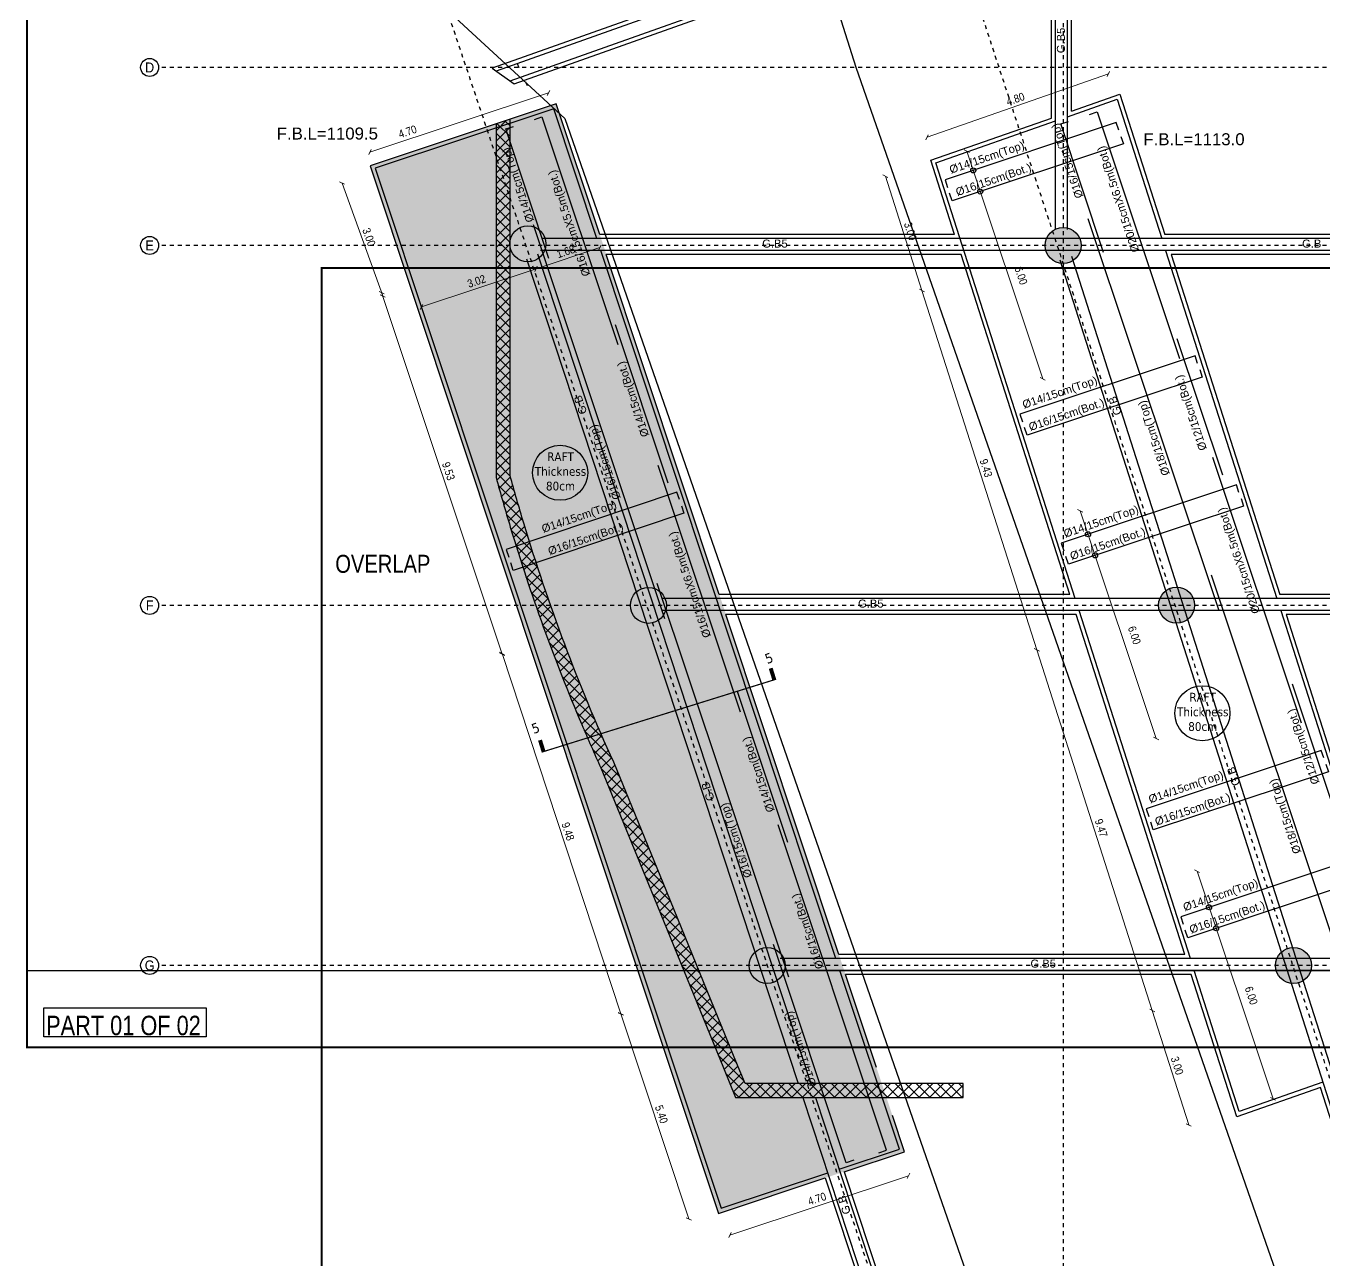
# Model space of a CAD drawing. Header units: metres. Extents: x -55 to 193, y -43 to 92.
# Drawn here: x -54.82 to -22.38, y 14.13 to 44.99 of the extents above; entities that cross this region are included whole.
import ezdxf
from ezdxf.enums import TextEntityAlignment as Align

# ---------------------------------------------------------------- set-up
doc = ezdxf.new("R2010")
doc.units = ezdxf.units.M
doc.header["$MEASUREMENT"] = 0
for name, pattern in [('( Hidden )', [0.375, 0.25, -0.125]), ('1080-B01-GX-ZN$0$( Hidden )', [0.375, 0.25, -0.125]), ('CENTER', [50.800000000000004, 31.75, -6.349999999999999, 6.349999999999999, -6.349999999999999]), ('F.B COLUMN & AXIS$0$DASHDOT', [25.399999999999995, 12.7, -6.349999999999999, 0, -6.349999999999999])]:
    doc.linetypes.add(name, pattern=pattern)
for name, color, linetype in [('$0$A-AX-AXIS TAGS', 20, 'Continuous'), ('$0$A-AX-NO. TEXT', 41, 'Continuous'), ('1080-B01-GX-ZN$0$A-PART-NO', 31, 'Continuous'), ('A-AX-AXIS LINE', 9, 'CENTER'), ('A-G-XREF LOCKED', 7, 'Continuous'), ('S-BLINDING LINE', 1, 'Continuous'), ('S-CONCRETE PLANS', 4, 'Continuous'), ('S-S-COLUMN', 60, 'Continuous'), ('S-S-COLUMN HATCH', 250, 'Continuous'), ('S-Steel', 3, 'Continuous'), ('S-SYMPOLS', 6, 'Continuous'), ('S-TAGS', 135, 'Continuous'), ('S-TEXT- BEAMS', 7, 'Continuous'), ('S-Text-Col.', 7, 'Continuous')]:
    doc.layers.add(name, color=color, linetype=linetype)
doc.layers.add('1080-B01-GX-ZN$0$ZONES', color=24, linetype='Continuous', true_color=0xad2b00)
for name, color, linetype, lineweight in [('S-D-WATER PROOF', 8, '( Hidden )', 0), ('S-DIMENSIONS', 134, 'Continuous', 13), ('S-HATCH REIN.', 9, 'Continuous', 5), ('S-TEXT-STEEL', 255, 'Continuous', 15)]:
    doc.layers.add(name, color=color, linetype=linetype, lineweight=lineweight)
doc.styles.add('$0$MT 1-150 (m)', font='arial.ttf', dxfattribs={"width": 0.9, "height": 0.3})
doc.styles.add('1080-B01-GX-ZN$0$FC-General-500', font='arial.ttf', dxfattribs={"width": 0.85, "height": 1000})
doc.styles.add('ARIAL', font='arial.ttf')
doc.styles.add('Site 1-200 (m)', font='arial.ttf', dxfattribs={"width": 0.85, "height": 0.2})
doc.styles.add('Tohama', font='tahoma.ttf')
doc.dimstyles.new('FC 1-100 (m)', dxfattribs={"dimtxt": 0.2, "dimasz": 0.1, "dimexe": 0.144, "dimexo": 0.144, "dimgap": 0.072, "dimtad": 1, "dimzin": 1, "dimdsep": 46, "dimtxsty": 'Site 1-200 (m)', "dimblk": 'OBLIQUE', "dimcen": 90, "dimse1": 1, "dimse2": 1, "dimclrd": 256, "dimclrt": 256, "dimadec": 3, "dimazin": 0, "dimtfac": 1, "dimtix": 1, "dimtmove": 2, "dimatfit": 3, "dimfxl": 0.144, "dimtolj": 1, "dimlwd": -1, "dimarcsym": 0})

# ---------------------------------------------------------------- blocks, each defined once
blk = doc.blocks.new('$0$AXIS TAGS')
at = {"layer": '$0$A-AX-AXIS TAGS'}
blk.add_circle((0, 1.164153e-10), 0.225, dxfattribs=at)
at = {"layer": '$0$A-AX-NO. TEXT', "style": '$0$MT 1-150 (m)', "width": 0.9}
blk.add_attdef('A', text='', height=0.25, dxfattribs=at).set_placement((0, 1.164153e-10), align=Align.MIDDLE_CENTER)
blk = doc.blocks.new('1086-B1-AX-BS2')
at = {"layer": 'A-AX-AXIS LINE', "linetype": 'F.B COLUMN & AXIS$0$DASHDOT', "ltscale": 0.05}
for p, q in [((-51565.70671123894, 67056.89491755908), (-25791.21679466063, -9832.09948375967)), ((-38063.41661459839, 67056.89491755908, 2.42192708166e-05), (-12920.04625405895, -9832.099483759692, -8.0499575622e-06)), ((-28898.22715957643, 67056.89491755908), (-28898.22715957643, -9832.099483759663)), ((13678.30501571553, 43948.80979192872), (-51502.3041293933, 43948.80979192872)), ((13678.30501571553, 39498.80979192875), (-51502.3041293933, 39498.80979192875)), ((13678.30501571553, 30498.80979192874), (-51502.3041293933, 30498.80979192874)), ((13678.30501571553, 21498.80979192874), (-51502.3041293933, 21498.80979192874))]:
    blk.add_line(p, q, dxfattribs=at)
at = {"layer": '$0$A-AX-NO. TEXT', "xscale": 999.9999999999995, "yscale": 999.9999999999995, "zscale": 999.9999999999995}
for p, values in [((-51727.30412939328, 43948.80979181229, -2.4731328e-09), {'A': 'D'}), ((-51727.30412939328, 39498.80979181233, -2.4731328e-09), {'A': 'E'}), ((-51727.30412939328, 30498.80979181232, -2.4731328e-09), {'A': 'F'}), ((-51727.30412939328, 21498.80979181233, -2.4731328e-09), {'A': 'G'})]:
    blk.add_blockref('$0$AXIS TAGS', p, dxfattribs=at).add_auto_attribs(values)
blk = doc.blocks.new('1086-B1-X-COBS2')
at = {"layer": 'S-S-COLUMN HATCH'}
h = blk.add_hatch(color=256, dxfattribs=at)
h.dxf.hatch_style = 1
edge = h.paths.add_edge_path()
edge.add_arc((-42.27927965655999, 39.53743734016001), 0.4500000000000029, 0, 360)
h = blk.add_hatch(color=256, dxfattribs=at)
h.dxf.hatch_style = 1
edge = h.paths.add_edge_path()
edge.add_arc((-28.89822715957644, 39.49880979199856), 0.4500000000000029, 0, 360)
h = blk.add_hatch(color=256, dxfattribs=at)
h.dxf.hatch_style = 1
edge = h.paths.add_edge_path()
edge.add_arc((-39.26523492869137, 30.50173388431221), 0.4500000000000029, 0, 360)
h = blk.add_hatch(color=256, dxfattribs=at)
h.dxf.hatch_style = 1
edge = h.paths.add_edge_path()
edge.add_arc((-26.06535678857449, 30.50693477321357), 0.4499999999999993, 0, 360)
h = blk.add_hatch(color=256, dxfattribs=at)
h.dxf.hatch_style = 1
edge = h.paths.add_edge_path()
edge.add_arc((-36.2982271595763, 21.49880979192875), 0.4500000000000029, 0, 360)
h = blk.add_hatch(color=256, dxfattribs=at)
h.dxf.hatch_style = 1
edge = h.paths.add_edge_path()
edge.add_arc((-23.14536047996737, 21.49896712123433), 0.4499999999999993, 0, 360)
at = {"layer": 'S-S-COLUMN'}
for centre in [(-42.27927965655999, 39.53743734016001), (-28.89822715957644, 39.49880979199856), (-39.26523492869137, 30.50173388431222), (-26.06535678857449, 30.50693477321357), (-36.2982271595763, 21.49880979192875), (-23.14536047996737, 21.49896712123433)]:
    blk.add_circle(centre, 0.45, dxfattribs=at)
at = {"layer": 'A-G-XREF LOCKED', "xscale": 0.001, "yscale": 0.001, "zscale": 0.001}
blk.add_blockref('1086-B1-AX-BS2', (0, 0), dxfattribs=at)
blk = doc.blocks.new('1086-B1-AX-BS1')
at = {"layer": 'A-AX-AXIS LINE', "linetype": 'F.B COLUMN & AXIS$0$DASHDOT', "ltscale": 0.05}
for p, q in [((29078.36778313462, 43948.80979192872), (-51502.3041293933, 43948.80979192872)), ((29078.36778313462, 39498.80979192875), (-51502.3041293933, 39498.80979192875)), ((29078.36778313462, 30498.80979192874), (-51502.3041293933, 30498.80979192874)), ((29078.36778313462, 21498.80979192874), (-51502.3041293933, 21498.80979192874))]:
    blk.add_line(p, q, dxfattribs=at)
at = {"layer": '$0$A-AX-NO. TEXT', "xscale": 999.9999999999995, "yscale": 999.9999999999995, "zscale": 999.9999999999995}
for p, values in [((-51727.30412939328, 43948.80979181229, -2.4731328e-09), {'A': 'D'}), ((-51727.30412939328, 39498.80979181233, -2.4731328e-09), {'A': 'E'}), ((-51727.30412939328, 30498.80979181232, -2.4731328e-09), {'A': 'F'}), ((-51727.30412939328, 21498.80979181233, -2.4731328e-09), {'A': 'G'})]:
    blk.add_blockref('$0$AXIS TAGS', p, dxfattribs=at).add_auto_attribs(values)
blk = doc.blocks.new('1086-B1-X-COBS1')
at = {"xscale": 0.001, "yscale": 0.001, "zscale": 0.001}
blk.add_blockref('1086-B1-AX-BS1', (0, 0), dxfattribs=at)
blk = doc.blocks.new('1086-B01-GX-MP')
at = {"layer": '1080-B01-GX-ZN$0$A-PART-NO'}
blk.add_lwpolyline([(-50.31533521043522, 19.71052537886344), (-54.37156673665779, 19.71052537897986), (-54.37156673671601, 20.44018494528637), (-50.31533521043522, 20.44018494511175)], close=True, dxfattribs=at)
at = {"layer": '1080-B01-GX-ZN$0$ZONES', "linetype": '1080-B01-GX-ZN$0$( Hidden )', "ltscale": 5, "const_width": 0.05}
for points in [[(25.50692739572327, 19.45282251742732), (-54.79307260427649, 19.45282251742731), (-54.7930726042765, 72.0528225174273), (25.50692739572327, 72.0528225174273)], [(-47.43038757844881, -13.66172230278164), (32.86961242155093, -13.66172230278162), (32.86961242155093, 38.93827769721836), (-47.43038757844884, 38.93827769721836)]]:
    blk.add_lwpolyline(points, close=True, dxfattribs=at)
at = {"layer": '1080-B01-GX-ZN$0$A-PART-NO', "style": '1080-B01-GX-ZN$0$FC-General-500', "width": 0.8}
for s, height, p in [('OVERLAP', 0.45, (-47.08831276214337, 31.31505167512913)), ('PART 01 OF 02', 0.486115, (-54.3134596247204, 19.75554300443827))]:
    blk.add_text(s, height=height, rotation=359.9999999966852, dxfattribs=at).set_placement(p)
blk = doc.blocks.new('_OBLIQUE')
at = {"color": 0, "linetype": 'ByBlock'}
blk.add_line((-0.5, -0.5), (0.5, 0.5), dxfattribs=at)
blk = doc.blocks.new('*D39')
at = {"layer": 'S-DIMENSIONS', "transparency": 16777216}
blk.add_line((-32.766146237087, 16.23955274195862), (-37.22604277660368, 14.75869279505422), dxfattribs=at)
at = {"layer": 'S-DIMENSIONS', "transparency": 16777216, "xscale": 0.1, "yscale": 0.1, "zscale": 0.1}
for p, rotation in [((-32.766146237087, 16.23955274195862), 18.36818323642159), ((-37.22604277660368, 14.75869279505422), 198.3681832364215)]:
    blk.add_blockref('_OBLIQUE', p, dxfattribs=dict(at, rotation=rotation))
at = {"layer": 'S-DIMENSIONS', "transparency": 16777216, "insert": (-35.05096185933608, 15.66436642710996), "char_height": 0.2, "attachment_point": 5, "rotation": 18.368183236421565, "style": 'Site 1-200 (m)'}
blk.add_mtext('\\A1;4.70', dxfattribs=at)
blk = doc.blocks.new('*D40')
at = {"layer": 'S-DIMENSIONS', "transparency": 16777216}
blk.add_line((-32.30188447723155, 42.20357230727827), (-27.76916287197016, 43.78825371734838), dxfattribs=at)
at = {"layer": 'S-DIMENSIONS', "transparency": 16777216, "xscale": 0.1, "yscale": 0.1, "zscale": 0.1}
for p, rotation in [((-27.76916287197016, 43.78825371734838), 19.27009883679259), ((-32.30188447723155, 42.20357230727827), 199.2700988367925)]:
    blk.add_blockref('_OBLIQUE', p, dxfattribs=dict(at, rotation=rotation))
at = {"layer": 'S-DIMENSIONS', "transparency": 16777216, "insert": (-30.09298528797403, 43.16027254524823), "char_height": 0.2, "attachment_point": 5, "rotation": 19.270098836792595, "style": 'Site 1-200 (m)'}
blk.add_mtext('\\A1;4.80', dxfattribs=at)
blk = doc.blocks.new('*D41')
at = {"layer": 'S-DIMENSIONS', "transparency": 16777216}
blk.add_line((-33.34303755580755, 41.23189686519625), (-32.42783539494409, 38.37005816626398), dxfattribs=at)
at = {"layer": 'S-DIMENSIONS', "transparency": 16777216, "xscale": 0.1, "yscale": 0.1, "zscale": 0.1}
for p, rotation in [((-33.34303755580755, 41.23189686519625), 107.7340246362732), ((-32.42783539494409, 38.37005816626398), 287.7340246362733)]:
    blk.add_blockref('_OBLIQUE', p, dxfattribs=dict(at, rotation=rotation))
at = {"layer": 'S-DIMENSIONS', "transparency": 16777216, "insert": (-32.71953069878312, 39.85403337988277), "char_height": 0.2, "attachment_point": 5, "rotation": 287.73402463627326, "style": 'Site 1-200 (m)'}
blk.add_mtext('\\A1;3.00', dxfattribs=at)
blk = doc.blocks.new('*D42')
at = {"layer": 'S-DIMENSIONS', "transparency": 16777216}
blk.add_line((-32.42803044740199, 38.37066172473303), (-29.55796788254522, 29.39067357277697), dxfattribs=at)
at = {"layer": 'S-DIMENSIONS', "transparency": 16777216, "xscale": 0.1, "yscale": 0.1, "zscale": 0.1}
for p, rotation in [((-32.42803044740199, 38.37066172473303), 107.7242175417192), ((-29.55796788254522, 29.39067357277697), 287.7242175417192)]:
    blk.add_blockref('_OBLIQUE', p, dxfattribs=dict(at, rotation=rotation))
at = {"layer": 'S-DIMENSIONS', "transparency": 16777216, "insert": (-30.82708430944645, 33.9336951146875), "char_height": 0.2, "attachment_point": 5, "rotation": 287.72421754171927, "style": 'Site 1-200 (m)'}
blk.add_mtext('\\A1;9.43', dxfattribs=at)
blk = doc.blocks.new('*D43')
at = {"layer": 'S-DIMENSIONS', "transparency": 16777216}
blk.add_line((-29.55796788254522, 29.39067357277697), (-26.67516376779294, 20.37081905396879), dxfattribs=at)
at = {"layer": 'S-DIMENSIONS', "transparency": 16777216, "xscale": 0.1, "yscale": 0.1, "zscale": 0.1}
for p, rotation in [((-29.55796788254522, 29.39067357277697), 107.7242175417192), ((-26.67516376779294, 20.37081905396879), 287.7242175417192)]:
    blk.add_blockref('_OBLIQUE', p, dxfattribs=dict(at, rotation=rotation))
at = {"layer": 'S-DIMENSIONS', "transparency": 16777216, "insert": (-27.95071594460023, 24.93375301288651), "char_height": 0.2, "attachment_point": 5, "rotation": 287.72421754171927, "style": 'Site 1-200 (m)'}
blk.add_mtext('\\A1;9.47', dxfattribs=at)
blk = doc.blocks.new('*D44')
at = {"layer": 'S-DIMENSIONS', "transparency": 16777216}
blk.add_line((-26.67516376779293, 20.3708190539688), (-25.76118373817154, 17.51111490060861), dxfattribs=at)
at = {"layer": 'S-DIMENSIONS', "transparency": 16777216, "xscale": 0.1, "yscale": 0.1, "zscale": 0.1}
for p, rotation in [((-26.67516376779293, 20.3708190539688), 107.7242175417192), ((-25.76118373817154, 17.51111490060861), 287.7242175417192)]:
    blk.add_blockref('_OBLIQUE', p, dxfattribs=dict(at, rotation=rotation))
at = {"layer": 'S-DIMENSIONS', "transparency": 16777216, "insert": (-26.05225889745508, 18.99399444322121), "char_height": 0.2, "attachment_point": 5, "rotation": 287.72421754171927, "style": 'Site 1-200 (m)'}
blk.add_mtext('\\A1;3.00', dxfattribs=at)
blk = doc.blocks.new('*D68')
at = {"layer": 'S-DIMENSIONS', "transparency": 16777216}
blk.add_line((-29.40940822418455, 36.16579204211632), (-31.30799001408158, 41.85748662168323), dxfattribs=at)
at = {"layer": 'S-DIMENSIONS', "transparency": 16777216, "xscale": 0.1, "yscale": 0.1, "zscale": 0.1}
for p, rotation in [((-31.30799001408158, 41.85748662168323), 108.4471812075358), ((-29.40940822418455, 36.16579204211632), 288.4471812075359)]:
    blk.add_blockref('_OBLIQUE', p, dxfattribs=dict(at, rotation=rotation))
at = {"layer": 'S-DIMENSIONS', "transparency": 16777216, "insert": (-29.95286863969235, 38.74591659644173), "char_height": 0.2, "attachment_point": 5, "rotation": 288.4471812075359, "style": 'Site 1-200 (m)'}
blk.add_mtext('\\A1;6.00', dxfattribs=at)
blk = doc.blocks.new('*D69')
at = {"layer": 'S-DIMENSIONS', "transparency": 16777216}
blk.add_line((-26.57653785318262, 27.17391702333132), (-28.47511964307964, 32.86561160289824), dxfattribs=at)
at = {"layer": 'S-DIMENSIONS', "transparency": 16777216, "xscale": 0.1, "yscale": 0.1, "zscale": 0.1}
for p, rotation in [((-28.47511964307964, 32.86561160289824), 108.4471812075358), ((-26.57653785318262, 27.17391702333132), 288.4471812075359)]:
    blk.add_blockref('_OBLIQUE', p, dxfattribs=dict(at, rotation=rotation))
at = {"layer": 'S-DIMENSIONS', "transparency": 16777216, "insert": (-27.1199982686904, 29.75404157765673), "char_height": 0.2, "attachment_point": 5, "rotation": 288.4471812075359, "style": 'Site 1-200 (m)'}
blk.add_mtext('\\A1;6.00', dxfattribs=at)
blk = doc.blocks.new('*D70')
at = {"layer": 'S-DIMENSIONS', "transparency": 16777216}
blk.add_line((-23.65654154457549, 18.16594937135208), (-25.55512333447251, 23.857643950919), dxfattribs=at)
at = {"layer": 'S-DIMENSIONS', "transparency": 16777216, "xscale": 0.1, "yscale": 0.1, "zscale": 0.1}
for p, rotation in [((-25.55512333447251, 23.857643950919), 108.4471812075358), ((-23.65654154457549, 18.16594937135208), 288.4471812075359)]:
    blk.add_blockref('_OBLIQUE', p, dxfattribs=dict(at, rotation=rotation))
at = {"layer": 'S-DIMENSIONS', "transparency": 16777216, "insert": (-24.20000196008329, 20.7460739256775), "char_height": 0.2, "attachment_point": 5, "rotation": 288.4471812075359, "style": 'Site 1-200 (m)'}
blk.add_mtext('\\A1;6.00', dxfattribs=at)
blk = doc.blocks.new('*D93')
at = {"layer": 'S-DIMENSIONS', "transparency": 16777216}
blk.add_line((-42.92267285503416, 29.29572858889443), (-39.9556650859191, 20.29280449651096), dxfattribs=at)
at = {"layer": 'S-DIMENSIONS', "transparency": 16777216, "xscale": 0.1, "yscale": 0.1, "zscale": 0.1}
for p, rotation in [((-42.92267285503416, 29.29572858889443), 108.2401761627034), ((-39.9556650859191, 20.29280449651096), 288.2401761627035)]:
    blk.add_blockref('_OBLIQUE', p, dxfattribs=dict(at, rotation=rotation))
at = {"layer": 'S-DIMENSIONS', "transparency": 16777216, "insert": (-41.27380314275791, 24.84876458029058), "char_height": 0.2, "attachment_point": 5, "rotation": 288.2401761627035, "style": 'Site 1-200 (m)'}
blk.add_mtext('\\A1;9.48', dxfattribs=at)
blk = doc.blocks.new('*D144')
at = {"layer": 'S-DIMENSIONS', "transparency": 16777216}
blk.add_line((-45.90242895610884, 38.23539081366412), (-46.92034136462614, 41.05848532616561), dxfattribs=at)
at = {"layer": 'S-DIMENSIONS', "transparency": 16777216, "xscale": 0.1, "yscale": 0.1, "zscale": 0.1}
for p, rotation in [((-46.92034136462614, 41.05848532616561), 109.8275891359866), ((-45.90242895610884, 38.23539081366412), 289.8275891359866)]:
    blk.add_blockref('_OBLIQUE', p, dxfattribs=dict(at, rotation=rotation))
at = {"layer": 'S-DIMENSIONS', "transparency": 16777216, "insert": (-46.24752833368077, 39.70601930023361), "char_height": 0.2, "attachment_point": 5, "rotation": 289.8275891359866, "style": 'Site 1-200 (m)'}
blk.add_mtext('\\A1;3.00', dxfattribs=at)
blk = doc.blocks.new('*D145')
at = {"layer": 'S-DIMENSIONS', "transparency": 16777216}
blk.add_line((-39.95358955661293, 20.28646971273729), (-38.25409999296914, 15.16087362807885), dxfattribs=at)
at = {"layer": 'S-DIMENSIONS', "transparency": 16777216, "xscale": 0.1, "yscale": 0.1, "zscale": 0.1}
for p, rotation in [((-39.95358955661293, 20.28646971273729), 108.3439287611227), ((-38.25409999296914, 15.16087362807885), 288.3439287611227)]:
    blk.add_blockref('_OBLIQUE', p, dxfattribs=dict(at, rotation=rotation))
at = {"layer": 'S-DIMENSIONS', "transparency": 16777216, "insert": (-38.93857790452156, 17.77846906696449), "char_height": 0.2, "attachment_point": 5, "rotation": 288.3439287611227, "style": 'Site 1-200 (m)'}
blk.add_mtext('\\A1;5.40', dxfattribs=at)
blk = doc.blocks.new('*D146')
at = {"layer": 'S-DIMENSIONS', "transparency": 16777216}
blk.add_line((-42.91846432490237, 29.28311197776588), (-45.93250905277101, 38.31881543361367), dxfattribs=at)
at = {"layer": 'S-DIMENSIONS', "transparency": 16777216, "xscale": 0.1, "yscale": 0.1, "zscale": 0.1}
for p, rotation in [((-45.93250905277101, 38.31881543361367), 108.4471812075357), ((-42.91846432490237, 29.28311197776588), 288.4471812075357)]:
    blk.add_blockref('_OBLIQUE', p, dxfattribs=dict(at, rotation=rotation))
at = {"layer": 'S-DIMENSIONS', "transparency": 16777216, "insert": (-44.26025412923215, 33.85608042433618), "char_height": 0.2, "attachment_point": 5, "rotation": 288.4471812075358, "style": 'Site 1-200 (m)'}
blk.add_mtext('\\A1;9.53', dxfattribs=at)
blk = doc.blocks.new('*D147')
at = {"layer": 'S-DIMENSIONS', "transparency": 16777216}
blk.add_line((-46.2220887118022, 41.83234015277192), (-41.76142673705796, 43.31345425408559), dxfattribs=at)
at = {"layer": 'S-DIMENSIONS', "transparency": 16777216, "xscale": 0.1, "yscale": 0.1, "zscale": 0.1}
for p, rotation in [((-41.76142673705796, 43.31345425408559), 18.36818323642157), ((-46.2220887118022, 41.83234015277192), 198.3681832364215)]:
    blk.add_blockref('_OBLIQUE', p, dxfattribs=dict(at, rotation=rotation))
at = {"layer": 'S-DIMENSIONS', "transparency": 16777216, "insert": (-45.28299799612838, 42.34474816605103), "char_height": 0.2, "attachment_point": 5, "rotation": 18.368183236421576, "style": 'Site 1-200 (m)'}
blk.add_mtext('\\A1;4.70', dxfattribs=at)
blk = doc.blocks.new('*D148')
at = {"layer": 'S-DIMENSIONS', "transparency": 16777216}
blk.add_line((-42.07243957865155, 38.9151560382891), (-44.93638290316625, 37.963209935157), dxfattribs=at)
at = {"layer": 'S-DIMENSIONS', "transparency": 16777216, "xscale": 0.1, "yscale": 0.1, "zscale": 0.1}
for p, rotation in [((-42.07243957865155, 38.9151560382891), 18.38629061428398), ((-44.93638290316625, 37.963209935157), 198.386290614284)]:
    blk.add_blockref('_OBLIQUE', p, dxfattribs=dict(at, rotation=rotation))
at = {"layer": 'S-DIMENSIONS', "transparency": 16777216, "insert": (-43.55935232899232, 38.60447402782337), "char_height": 0.2, "attachment_point": 5, "rotation": 18.386290614284, "style": 'Site 1-200 (m)'}
blk.add_mtext('\\A1;3.02', dxfattribs=at)
blk = doc.blocks.new('*D149')
at = {"layer": 'S-DIMENSIONS', "transparency": 16777216}
blk.add_line((-42.07272721618589, 38.91506053142152), (-40.47693874082879, 39.44466574690821), dxfattribs=at)
at = {"layer": 'S-DIMENSIONS', "transparency": 16777216, "xscale": 0.1, "yscale": 0.1, "zscale": 0.1}
for p, rotation in [((-40.47693874082879, 39.44466574690821), 18.35980952557308), ((-42.07272721618589, 38.91506053142152), 198.3598095255731)]:
    blk.add_blockref('_OBLIQUE', p, dxfattribs=dict(at, rotation=rotation))
at = {"layer": 'S-DIMENSIONS', "transparency": 16777216, "insert": (-41.32967618024568, 39.34511481480271), "char_height": 0.2, "attachment_point": 5, "rotation": 18.35980952557308, "style": 'Site 1-200 (m)'}
blk.add_mtext('\\A1;1.68', dxfattribs=at)

msp = doc.modelspace()

# ---------------------------------------------------------------- hatches: boundary and pattern name
at = {"layer": 'S-D-WATER PROOF', "true_color": 0x636466}
h = msp.add_hatch(color=251, dxfattribs=at)
h.dxf.hatch_style = 1
h.paths.add_polyline_path([(-33.56479199212272, 18.94503855622534), (-41.56639744995136, 43.04342312429128), (-46.21465982539405, 41.49255049340747), (-37.51077650015154, 15.30089437865491), (-32.86679269676457, 16.84287849141951)])
at = {"layer": 'S-HATCH REIN.'}
h = msp.add_hatch(dxfattribs=at)
h.set_pattern_fill('ANSI37', color=256, scale=1.5)
h.set_pattern_definition([(45, (47.71733566018538, 10.38504990640922), (-0.1325825214724776, 0.1325825214724777), []), (135, (47.71733566018538, 10.38504990640922), (-0.1325825214724777, -0.1325825214724776), [])])
edge = h.paths.add_edge_path()
edge.add_line((-42.72124732391737, 42.65811246029441), (-43.07124732391784, 42.54133647456739))
edge.add_line((-43.07124732391784, 42.54133647456739), (-43.07124732391695, 37.39967847733505))
edge.add_line((-43.07124732391695, 37.39967847733505), (-43.07124732391698, 33.70019082221116))
edge.add_arc((4.897104764194232, 46.77337261392483), 49.71791311195793, 195.2450056190377, 196.7341065564574)
edge.add_arc((3.472825553241918, 46.37967194109005), 48.24060316820736, 196.7733789369588, 203.0070923771432)
edge.add_arc((3.48675495550804, 46.38443625457769), 48.25528669683933, 203.0058351011422, 204.4153840298406)
edge.add_line((-40.45319215755573, 26.43816487631462), (-39.13113656260756, 23.20482985646036))
edge.add_line((-39.13113656260756, 23.20482985646036), (-37.38564123547588, 18.93589352029438))
edge.add_line((-37.38564123547588, 18.93589352029438), (-37.08426025857207, 18.19880979199694))
edge.add_line((-37.08426025857207, 18.19880979199694), (-31.39822712358497, 18.19880979200019))
edge.add_line((-31.39822712358497, 18.19880979200019), (-31.39822712358417, 18.54880979199792))
edge.add_line((-31.39822712358417, 18.54880979199792), (-36.84924207244288, 18.54880979199952))
edge.add_line((-36.84924207244288, 18.54880979199952), (-37.06167619730063, 19.06835730417612))
edge.add_line((-37.06167619730063, 19.06835730417612), (-38.80717152432413, 23.33729364045596))
edge.add_line((-38.80717152432413, 23.33729364045596), (-40.13210892033321, 26.57767664552798))
edge.add_arc((3.440474235808594, 46.3655128569646), 47.85528669676461, 196.7712333826952, 204.4244626554316, ccw=False)
edge.add_arc((3.440474235831459, 46.36551285697087), 47.8552866967883, 195.28842667863, 196.7712333826944, ccw=False)
edge.add_line((-42.72124732391691, 33.7471164663012), (-42.72124732391713, 37.39980733584476))
edge.add_line((-42.72124732391713, 37.39980733584476), (-42.72124732391737, 42.65811246029441))

# ---------------------------------------------------------------- linework, layer by layer
at = {"layer": 'S-BLINDING LINE'}
for p, q in [((-29.19192845112167, 42.68386614353469), (-29.19192845112167, 46.34880979192873)), ((-28.69192845112166, 42.85867076954909), (-28.69192845112165, 46.34880979192873)), ((-43.17124732391785, 43.92905821414625), (-42.62124732391735, 43.54100038158859)), ((-42.54622954857739, 44.04518701002151), (-42.49804093953101, 43.94880979192872)), ((-42.33857207748066, 43.58835951329815), (-42.29246330794704, 43.49614197423089)), ((-31.61263986302438, 39.77670203090577), (-40.48171838126907, 39.77670203090577)), ((-18.89822715957641, 39.77670203090577), (-26.36346488666423, 39.77670203090577)), ((-31.45283286054874, 39.27670203090577), (-40.31569884092959, 39.27670203090577)), ((-18.89822715957641, 39.27670203090577), (-26.20365788418859, 39.27670203090577)), ((-28.7361138184628, 30.77670203090577), (-37.49336665515843, 30.77670203090577)), ((-18.94822715957653, 30.77670203090577), (-23.48693884210265, 30.77670203090577)), ((-28.57630681598715, 30.27670203090577), (-37.32734711481895, 30.27670203090577)), ((-18.94822715957653, 30.27670203090577), (-23.32713183962701, 30.27670203090577)), ((-25.85955508471166, 21.77659975381823), (-34.50498096905768, 21.77659975381823)), ((-25.69974808223601, 21.27659975381823), (-34.33896142871819, 21.27659975381823)), ((-20.36310627376233, 11.84880979192871), (-22.47156269615581, 18.44938096335615)), ((-34.37057809787422, 16.34356296929661), (-33.00341897305859, 12.19513102009559)), ((-34.84510485592274, 16.18600154079661), (-33.47776577118192, 12.03702353116294))]:
    msp.add_line(p, q, dxfattribs=at)
for points in [[(-35.07771435352831, 46.80936377621952), (-43.17124732391785, 43.92905821414625)], [(-42.62124732391735, 43.54100038158859), (-34.58985077795982, 46.39919299378497)], [(-28.69192845112166, 42.85867076954909), (-27.48353154464773, 43.28113750817532), (-26.36346488666423, 39.77670203090577)], [(-40.48171838126907, 39.77670203090577), (-41.56639744995136, 43.04342312429128), (-46.21465982539405, 41.49255049340747), (-37.51077650015154, 15.30089437865492), (-34.84510485592274, 16.18600154079661)], [(-31.61263986302438, 39.77670203090577), (-32.20511655012834, 41.63042770601896), (-29.19192845112167, 42.68386614353469)], [(-44.03241001848408, 42.11513533859743), (-44.03241001848408, 42.11522956342391)], [(-37.49336665515843, 30.77670203090577), (-40.31569884092959, 39.27670203090577)], [(-28.7361138184628, 30.77670203090577), (-31.45283286054874, 39.27670203090577)], [(-26.20365788418859, 39.27670203090577), (-23.48693884210265, 30.77670203090577)], [(-34.50498096905768, 21.77659975381823), (-37.32734711481895, 30.27670203090576)], [(-25.85955508471165, 21.77659975381823), (-28.57630681598715, 30.27670203090577)], [(-23.32713183962701, 30.27670203090577), (-20.6103801083515, 21.77659975381823)], [(-33.56479199212272, 18.94503855622534), (-34.33896142871819, 21.27659975381823)], [(-22.47156269615581, 18.44938096335615), (-24.56248920592262, 17.71837371022944), (-25.69974808223601, 21.27659975381823)], [(-34.37057809787422, 16.34356296929661), (-32.86679269676457, 16.84287849141951), (-33.16634509530882, 17.74503855622791)]]:
    msp.add_lwpolyline(points, dxfattribs=at)
at = {"layer": 'S-CONCRETE PLANS'}
for p, q in [((-29.09192845112168, 39.89740967824282), (-29.09192845112168, 54.43459132658989)), ((-28.79192845112167, 39.89740967824282), (-28.79192845112167, 54.43459132658989)), ((8.801772840493525, 39.67670203090577), (-41.93882813368571, 39.67670203090576)), ((-42.0367330548103, 39.28583126846235), (-35.20263080118528, 18.54880979199904)), ((8.801772840493529, 39.37670203090577), (-41.96138990986293, 39.37670203090577)), ((-42.31290029013595, 39.16535434680632), (-35.52063017187734, 18.54880979199912)), ((-19.52870329357949, 9.565328310640137), (-28.97198251124084, 39.1277304100291)), ((-19.26995322489126, 9.741213824420383), (-28.68620847328796, 39.21901676844083)), ((8.801772840493525, 30.67670203090577), (-38.93699727101614, 30.67670203090577)), ((8.801772840493525, 30.37670203090577), (-38.93928030892224, 30.37670203090577)), ((8.801772840493525, 21.67659975381823), (-35.97111852676676, 21.67659975381823)), ((-54.79307260427649, 21.37659975381819), (20.12089923069849, 21.37659975381819)), ((8.801772840493525, 21.37659975381823), (-35.97111852676676, 21.37659975381823)), ((-35.40532013361757, 18.1988097919979), (-32.86143841364667, 10.47737794243746)), ((-35.08728464158903, 18.19880979199808), (-32.31493424393285, 9.786543249456486))]:
    msp.add_line(p, q, dxfattribs=at)
for points in [[(-34.99682559165285, 46.73200654871222), (-43.07124732391785, 43.85850224459016)], [(-42.72124732391735, 43.60966822254847), (-42.72124732391735, 43.61155635114469), (-34.67855324624506, 46.4737694996822)], [(-28.79192845112167, 42.71777464579993), (-27.54706851780921, 43.15298919596588), (-26.4360699415947, 39.67670203090576)], [(-40.55388287221616, 39.67670203090576), (-41.62974474668999, 42.91686843623938), (-46.08826449705067, 41.42930261129373), (-37.4474071835847, 15.42730386728601), (-34.78362561983062, 16.31178344884447)], [(-28.59890436423418, 30.67670203090577), (-32.0797901230706, 41.56830778589578), (-29.09192845112168, 42.61289187019129)], [(-34.57714546000477, 21.67659975381823), (-40.45427114801248, 39.37670203090576)], [(-26.34019190936126, 39.37670203090577), (-23.5597289745913, 30.67670203090577)], [(-25.72253071014447, 21.67659975381823), (-28.50302633200073, 30.37670203090577)], [(-23.46385094235786, 30.37670203090577), (-20.68335532050159, 21.67659975381823)], [(-34.49678362440759, 16.40702620130486), (-32.99321001857368, 16.9062713991191), (-34.47753373580108, 21.37659975381824)], [(-22.40757059219911, 18.57768839350249), (-24.49851216008763, 17.84667587591711), (-25.62665267791102, 21.37659975381823)]]:
    msp.add_lwpolyline(points, dxfattribs=at)
msp.add_lwpolyline([(-43.07124732391785, 42.5413364745674), (-43.07124732391785, 42.3721594655463), (-43.07124732391696, 37.39967847733505), (-43.07124732391699, 33.70019082221115, 0.0064975199977394), (-42.7153177482531, 32.45806239359093, 0.027206415690037), (-40.9305502135849, 27.52506999508144, 0.0061503949927511), (-40.4531921575557, 26.43816487631462), (-39.13113656260756, 23.20482985646036), (-37.38564123547588, 18.93589352029438), (-37.08426025857207, 18.19880979199694), (-31.39822712358496, 18.19880979200019), (-31.39822712358416, 18.54880979199792), (-36.84924207244288, 18.54880979199952), (-37.06167619730063, 19.06835730417612), (-38.80717152432413, 23.33729364045596), (-40.1321089203332, 26.57767664552797, -0.0334059305093202), (-42.37926351615135, 32.55681642423962, -0.0064700550691919), (-42.72124732391691, 33.7471164663012), (-42.72124732391712, 37.39980733584476), (-42.72124732391735, 41.7122667867545), (-42.72124732391735, 42.65811246029442)], format="xyb", dxfattribs=at)
at = {"layer": 'S-Steel'}
for p, q in [((-38.85320925551432, 30.16484472866107), (-42.13748776580611, 40.01067296450217)), ((-25.00596283018053, 30.36751674259728), (-28.27476283153976, 40.1649150840778)), ((-40.09864899922344, 37.52398368811422), (-38.77750636734632, 33.56337456571359)), ((-26.06242797339363, 37.17682938343031), (-24.92279918871374, 33.76044140225829)), ((-25.17100152448215, 34.20473220700007), (-22.95548206028259, 27.56399900582183)), ((-39.02570870311473, 34.00766537045536), (-36.96891176405965, 27.84166290925786)), ((-21.91398060873895, 21.41451690591536), (-25.19578204369704, 31.25259475073)), ((-35.75874995873905, 21.20409450095268), (-39.04302846903084, 31.04992273679378)), ((-23.18159523071477, 28.54156428417527), (-22.04349469661599, 25.1336570781529))]:
    msp.add_line(p, q, dxfattribs=at)
for points in [[(-28.24072010255301, 42.77522082644525), (-28.05099694990096, 42.83850688610842), (-25.99420001084589, 36.67250442491093)], [(-42.11451978231189, 42.6497695091747), (-41.92479662965983, 42.71305556883787), (-40.0304210366757, 37.01965872959483)], [(-27.50730870997489, 42.37944506105525), (-27.57173590803739, 42.56878374212658), (-31.85179901254585, 41.13932283247357), (-31.78737181448335, 40.94998415140223)], [(-27.88956265333729, 39.32616177114514), (-28.95441040064557, 42.53715474882241), (-28.76468724799306, 42.60044080848572)], [(-41.75228758760364, 39.17191965156951), (-42.82821008040444, 42.41170343155188), (-42.63848692775193, 42.47498949121519)], [(-27.45535849810486, 42.22677375308835), (-27.39093130004236, 42.03743507201702), (-31.67341309366185, 40.61508220710247), (-31.73784029172435, 40.80442088817382)], [(-25.53942125665189, 36.55070186091088), (-25.60384845471439, 36.74004054198221), (-29.9791648480958, 35.28013606225459), (-29.9147376500333, 35.09079738118325)], [(-25.48747104478187, 36.39803055294398), (-25.42304384671936, 36.20869187187265), (-29.8007789292118, 34.75589543688349), (-29.8652061272743, 34.94523411795484)], [(-24.50827103127414, 33.32439003058283), (-24.57269822933663, 33.51372871165417), (-28.94801462271804, 32.05382423192655), (-28.88358742465554, 31.86448555085521)], [(-38.49146216688796, 33.14528959767897), (-38.55588936495046, 33.3346282787503), (-42.81935998937205, 31.89928368425155), (-42.75493279130954, 31.70994500318021)], [(-24.45632081940411, 33.17171872261594), (-24.3918936213416, 32.9823800415446), (-28.76962870383404, 31.52958360655546), (-28.83405590189654, 31.7189222876268)], [(-38.43951195501793, 32.99261828971207), (-38.37508475695543, 32.80327960864074), (-42.64097407048804, 31.37504305888046), (-42.70540126855055, 31.5643817399518)], [(-35.77729800324524, 24.56915068017894), (-37.03713972658972, 28.34598786778314)], [(-22.38638851795363, 26.68534318095024), (-22.45081571601613, 26.87468186202157), (-26.82613210939754, 25.41477738229395), (-26.76170491133503, 25.22543870122261)], [(-22.3344383060836, 26.53267187298333), (-22.2700111080211, 26.34333319191201), (-26.64774619051353, 24.89053675692286), (-26.71217338857604, 25.0798754379942)], [(-33.5079495668872, 16.8179685347351), (-33.31822641423515, 16.88125459439828), (-36.02554187624167, 25.01356600787995)], [(-21.52396842836068, 23.98696221832478), (-21.58839562642318, 24.17630089939611), (-25.96371201980459, 22.71639641966849), (-25.89928482174209, 22.52705773859715)], [(-21.47201821649065, 23.83429091035787), (-21.40759101842815, 23.64495222928654), (-25.78532610092058, 22.19215579429739), (-25.84975329898309, 22.38149447536874)], [(-34.13128456621605, 16.63050401631464), (-34.32100771886854, 16.56721795665132), (-36.13839880355034, 22.02620565805589)]]:
    msp.add_lwpolyline(points, dxfattribs=at)
at = {"layer": 'S-SYMPOLS'}
for points in [[(-16.38082803186427, -6.816701333967777), (-34.07125548417267, 43.94880979192871), (-37.18599925770379, 53.79919707957293)], [(-47.25067527595324, 48.1116401205308), (-42.51001860159971, 43.73979973738796), (-41.34964940813341, 42.66970560321355), (-23.44190370203937, -8.84252585740343)]]:
    msp.add_lwpolyline(points, dxfattribs=at)
msp.add_lwpolyline([(-41.97331057389869, 27.13232530715733, 0.1, 0.1, 0), (-41.88420900283754, 26.84586255209098, 0.03, 0.03, 0), (-36.11900077264571, 28.64128024935933, 0.1, 0.1, 0), (-36.20810234370685, 28.92774300442568, 0.1, 0.1, 0)], format="xyseb", dxfattribs=at)
at = {"layer": 'S-TAGS', "ltscale": 0.05}
for centre, radius in [((-31.14695522363073, 41.37472745597189), 0.06375), ((-30.97134416343974, 40.84826235879786), 0.06375), ((-41.47073806477297, 33.81661751672126), 0.6890000000000001), ((-28.27933262605636, 32.27866828053488), 0.06375), ((-28.10368226653542, 31.75209196736032), 0.06375), ((-25.42205974512249, 27.80432948544267), 0.6890000000000001), ((-25.25608295042525, 22.95419479620278), 0.06375), ((-25.08041206420348, 22.42755694672124), 0.06375)]:
    msp.add_circle(centre, radius, dxfattribs=at)

# ---------------------------------------------------------------- block references
at = {"layer": 'A-G-XREF LOCKED'}
msp.add_blockref('1086-B1-X-COBS2', (0, 0), dxfattribs=at)
at = {"layer": 'S-CONCRETE PLANS'}
for name in ['1086-B01-GX-MP', '1086-B1-X-COBS1']:
    msp.add_blockref(name, (0, 0), dxfattribs=at)

# ---------------------------------------------------------------- texts
at = {"layer": 'S-SYMPOLS', "style": 'Tohama'}
for rotation, p in [(20.84008921012891, (-36.29375041580549, 29.0320715422118)), (19.2740076489066, (-42.13121759267578, 27.28453958761196))]:
    msp.add_text('5', height=0.25, rotation=rotation, dxfattribs=at).set_placement(p)
at = {"layer": 'S-TAGS', "ltscale": 0.05, "char_height": 0.2199999999999999, "width": 1.657320606829663, "attachment_point": 3, "style": 'Tohama'}
for insert in [(-40.63212821027141, 34.32741966939792), (-24.58344989062093, 28.31513163811933)]:
    msp.add_mtext('\\pxqc;RAFT Thickness^J80cm', dxfattribs=dict(at, insert=insert))
at = {"layer": 'S-TEXT- BEAMS', "ltscale": 0.05, "style": 'ARIAL'}
for s, rotation, p in [('G.B5', 90.00000000000261, (-28.9562196194482, 44.30643251813265)), ('G.B', 108.4553876818515, (-40.88729470047339, 35.28464390781585)), ('G.B', 108.4553876818515, (-27.52734029427351, 35.2625445995305)), ('G.B', 108.4553876818515, (-24.56776126941224, 25.99751460717008)), ('G.B', 108.4553876818515, (-37.7018100792024, 25.61878575224012)), ('G.B', 108.4553876818515, (-34.2957995771833, 15.28377607456587))]:
    msp.add_text(s, height=0.2, rotation=rotation, dxfattribs=at).set_placement(p, align=Align.MIDDLE_LEFT)
for s, p in [('G.B5', (-36.42085851969316, 39.5456286851438)), ('G.B', (-22.9295604237294, 39.54562868514379)), ('G.B5', (-34.02497938744442, 30.54562868514379)), ('G.B5', (-29.71744509080735, 21.54552640805626))]:
    msp.add_text(s, height=0.2, dxfattribs=at).set_placement(p, align=Align.MIDDLE_LEFT)
at = {"layer": 'S-Text-Col.', "ltscale": 0.05, "style": 'ARIAL'}
for s, p in [('F.B.L=1109.5', (-48.5505291025515, 42.29731692209638)), ('F.B.L=1113.0', (-26.89439011182868, 42.1543746726511))]:
    msp.add_text(s, height=0.3, dxfattribs=at).set_placement(p, align=Align.MIDDLE_LEFT)
at = {"layer": 'S-TEXT-STEEL', "ltscale": 0.05, "style": 'ARIAL'}
for s, rotation, p in [('%%C16/15cm(Top)', 108.4471812075356, (-28.70610338785113, 41.64489832262131)), ('%%C14/15cm(Top)', 108.4471812075356, (-42.42589411536477, 41.04343686404407)), ('%%C14/15cm(Top)', 18.79214981576252, (-30.77706554792311, 41.60644798698776)), ('%%C20/15cmX6.5m(Bot.)', 108.4471812075356, (-27.43248966399114, 40.68611566219472)), ('%%C16/15cm(Bot.)', 18.79214981576252, (-30.61119522269096, 41.0496782354107)), ('%%C16/15cmX5.5m(Bot.)', 108.4471812075356, (-41.15228039150478, 40.08465420361748)), ('%%C14/15cm(Bot.)', 108.4471812075356, (-39.55588293890603, 35.68572563591241)), ('%%C14/15cm(Top)', 18.79214981576252, (-28.9532883079755, 35.73221584656277)), ('%%C12/15cm(Bot.)', 108.4471812075356, (-25.61876822179136, 35.34611686549722)), ('%%C16/15cm(Bot.)', 18.79214981576252, (-28.78741798274335, 35.1754460949857)), ('%%C18/15cm(Top)', 108.4471812075356, (-26.54195307154896, 34.71287441731134)), ('%%C16/15cm(Top)', 108.4471812075356, (-40.2617437990626, 34.11141295873409)), ('%%C14/15cm(Top)', 18.79214981576252, (-40.96584390459561, 32.62727485962134)), ('%%C14/15cm(Top)', 18.79214981576252, (-27.92213808259774, 32.50590401623473)), ('%%C20/15cmX6.5m(Bot.)', 108.4471812075356, (-24.41844493612252, 31.65041220634694)), ('%%C16/15cm(Bot.)', 18.79214981576252, (-40.79997357936345, 32.07050510804427)), ('%%C16/15cm(Bot.)', 18.79214981576252, (-27.75626775736559, 31.94913426465766)), ('%%C16/15cmX6.5m(Bot.)', 108.4471812075356, (-38.13823566363616, 31.04895074776969)), ('%%C12/15cm(Bot.)', 108.4471812075356, (-22.80549617986592, 27.00029190819222)), ('%%C14/15cm(Bot.)', 108.4471812075356, (-36.42196885191945, 26.30311727893567)), ('%%C14/15cm(Top)', 18.79214981576252, (-25.80025556927724, 25.86685716660213)), ('%%C18/15cm(Top)', 108.4471812075356, (-23.26146670821799, 25.25832970026055)), ('%%C16/15cm(Bot.)', 18.79214981576252, (-25.63438524404508, 25.31008741502506)), ('%%C16/15cm(Top)', 108.4471812075356, (-36.98125743573164, 24.6568682416833)), ('%%C14/15cm(Top)', 18.79214981576252, (-24.93783547968429, 23.16847620397666)), ('%%C16/15cm(Bot.)', 108.4471812075356, (-35.19202030353685, 22.38383952827405)), ('%%C16/15cm(Bot.)', 18.79214981576252, (-24.77196515445213, 22.6117064523996)), ('%%C14/15cm(Top)', 108.4471812075356, (-35.37512016575376, 19.44400883952317))]:
    msp.add_text(s, height=0.2, rotation=rotation, dxfattribs=at).set_placement(p, align=Align.CENTER)

# ---------------------------------------------------------------- dimensions: what is measured, and where the dimension line sits
at = {"layer": 'S-DIMENSIONS'}
for p1, p2, distance, picture, middle in [((-32.0797901230706, 41.56830778589578), (-27.54706851780921, 43.15298919596588), 0.6729687320206715, '*D40', (-30.09298528797403, 43.16027254524823)), ((-42.44044235112622, 39.48366610438754), (-43.45835475964351, 42.30676061688902), 3.6801552215239184, '*D144', (-46.24752833368077, 39.70601930023361)), ((-29.8134293204399, 42.36064849093083), (-28.89822715957644, 39.49880979199856), -3.705700274951226, '*D41', (-32.71953069878312, 39.85403337988277)), ((-42.27927965655999, 39.53743734016001), (-40.68349118120289, 40.0670425556467), -0.6557566642284368, '*D149', (-41.32967618024568, 39.34511481480271)), ((-39.4263976232576, 30.44796264853975), (-42.44044235112622, 39.48366610438754), 3.6812235647863925, '*D146', (-44.26025412923215, 33.85608042433618)), ((-42.27927965655999, 39.53743734016001), (-45.14322298107469, 38.58549123702791), 0.6557566900057684, '*D148', (-43.55935232899232, 38.60447402782337)), ((-39.4263976232576, 30.44796264853975), (-36.45938985414253, 21.44503855615628), -3.6812475907687947, '*D93', (-41.27380314275791, 24.84876458029058)), ((-36.45938985414253, 21.44503855615628), (-34.75990029049875, 16.31944247149784), -3.6812651800278364, '*D145', (-38.93857790452156, 17.77846906696449)), ((-32.98808763015477, 16.90797223226059), (-37.44798416967145, 15.4271122853562), 0.7043029156353275, '*D39', (-35.05096185933608, 15.66436642710996))]:
    dim = msp.add_aligned_dim(p1=p1, p2=p2, distance=distance, dimstyle='FC 1-100 (m)', dxfattribs=at)
    dim.commit()
    dim.dimension.update_dxf_attribs({"geometry": picture, "text_midpoint": middle})
for base, p1, p2, angle, picture, middle in [((-41.76142673705796, 43.31345425408559), (-46.08826449705067, 41.42930261129373), (-41.62760252230643, 42.91041671260741), 18.36818323642163, '*D147', (-45.28299799612838, 42.34474816605103)), ((-31.30799001408158, 41.85748662168323), (-29.40940822418452, 36.16579204211632), (-31.30799001408154, 41.85748662168323), 108.44718120753588, '*D68', (-29.95286863969235, 38.74591659644173)), ((-28.47511964307964, 32.86561160289824), (-26.57653785318258, 27.17391702333133), (-28.4751196430796, 32.86561160289826), 108.44718120753585, '*D69', (-27.1199982686904, 29.75404157765673)), ((-25.55512333447251, 23.857643950919), (-23.65654154457546, 18.16594937135208), (-25.55512333447248, 23.85764395091901), 108.44718120753582, '*D70', (-24.20000196008329, 20.7460739256775))]:
    dim = msp.add_linear_dim(base=base, p1=p1, p2=p2, angle=angle, dimstyle='FC 1-100 (m)', dxfattribs=at)
    dim.commit()
    dim.dimension.update_dxf_attribs({"geometry": picture, "text_midpoint": middle, "dimtype": 161})
for base, p1, p2, picture, middle in [((-29.55796788254522, 29.39067357277697), (-28.89822715957644, 39.49880979199856), (-26.06535678857449, 30.50693477321357), '*D42', (-30.82708430944645, 33.9336951146875)), ((-26.67516376779294, 20.37081905396879), (-26.06535678857449, 30.50693477321357), (-23.14536047996737, 21.49896712123433), '*D43', (-27.95071594460023, 24.93375301288651)), ((-25.76118373817154, 17.51111490060861), (-23.14536047996737, 21.49896712123433), (-22.23215135745694, 18.63901658095216), '*D44', (-26.05225889745508, 18.99399444322121))]:
    dim = msp.add_linear_dim(base=base, p1=p1, p2=p2, angle=107.7242175417193, dimstyle='FC 1-100 (m)', dxfattribs=at)
    dim.commit()
    dim.dimension.update_dxf_attribs({"geometry": picture, "text_midpoint": middle})

doc.saveas('drawing.dxf')
